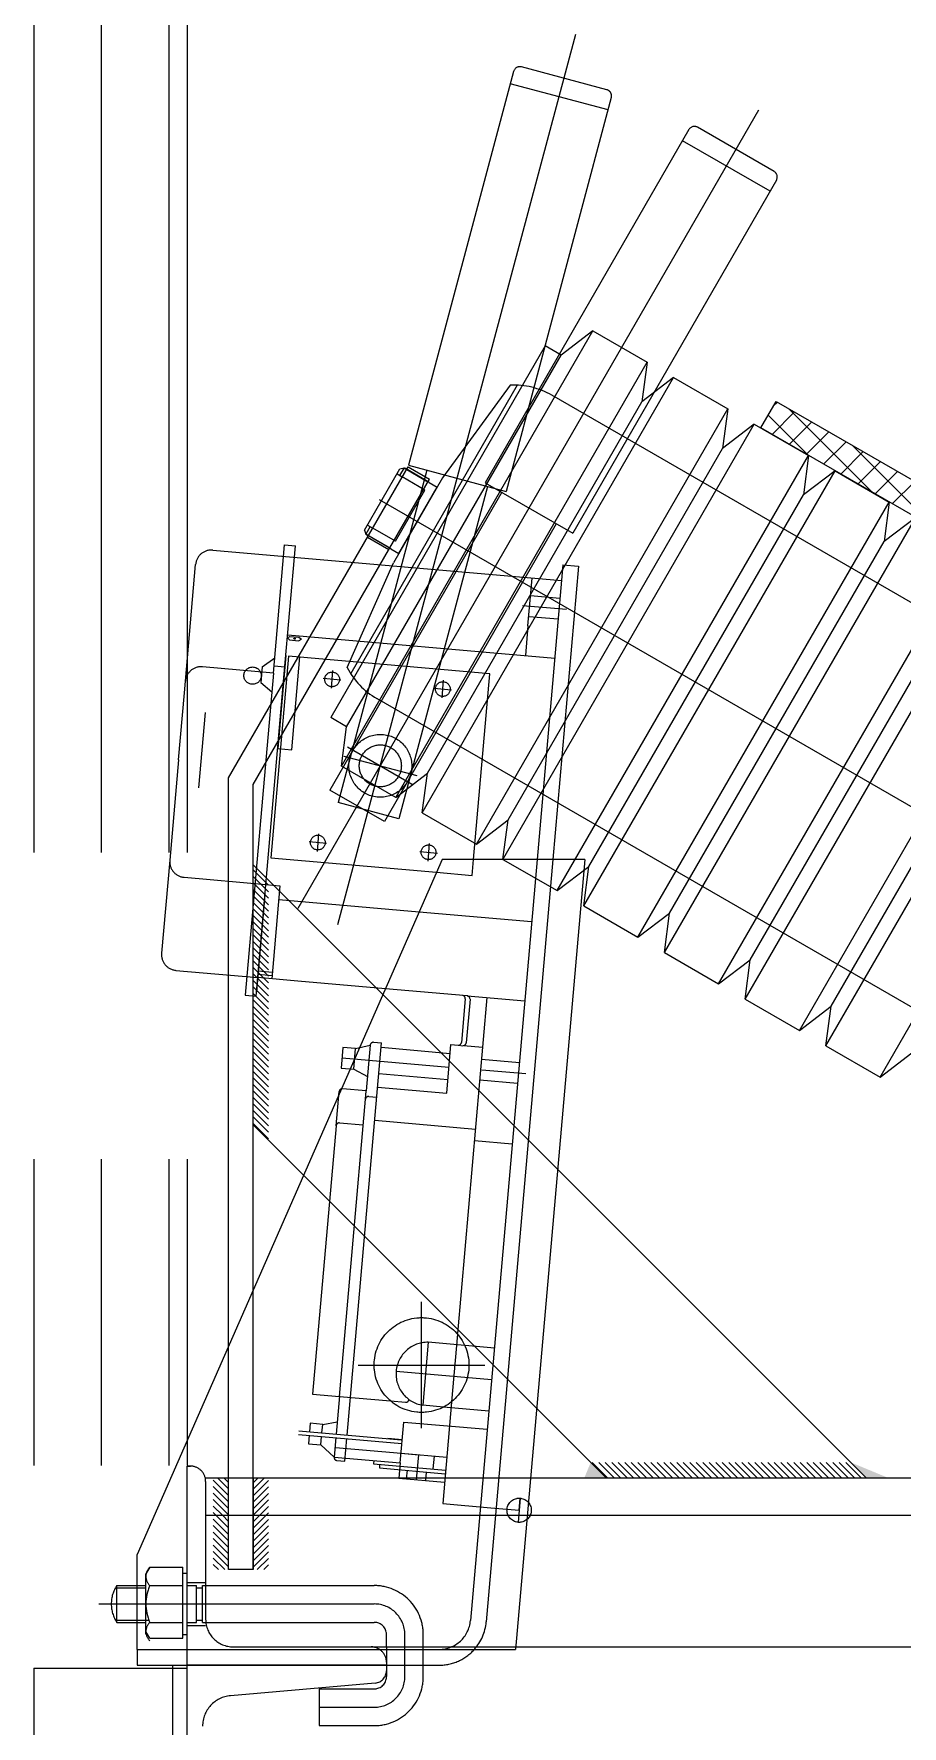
# Model space of a CAD drawing. Header units: inches. Extents: x 0 to 157513, y -28488 to 35640.
# Drawn here: x 57824 to 58391, y 18501 to 19606 of the extents above; entities that cross this region are included whole.
import ezdxf

# ---------------------------------------------------------------- set-up
doc = ezdxf.new("R2010")
doc.units = ezdxf.units.IN
doc.header["$LTSCALE"] = 400
doc.header["$MEASUREMENT"] = 0
doc.linetypes.add('PHANTOM', pattern=[2.5, 1.25, -0.25, 0.25, -0.25, 0.25, -0.25])
doc.layers.add('BF STR', color=8, linetype='PHANTOM', lineweight=5)

# ---------------------------------------------------------------- blocks, each defined once
blk = doc.blocks.new('convcs611bc3')
at = {"layer": 'BF STR'}
for p, q in [((-32333.96, 66527.84, 340.94), (-32333.96, 65637.64, -1663.13)), ((-32311.96, 66527.84, 374.48), (-32311.96, 64483.84, -36.95)), ((-32289.96, 66527.84, 340.94), (-32289.96, 65637.64, -1663.13)), ((-32283.96, 66527.84, 278.94), (-32283.96, 65647.55, -4327.6)), ((-32283.96, 66527.84, 340.94), (-32283.96, 65637.64, -1663.13)), ((-32234.75, 66004.35, -910.92), (-32157.08, 66294.92, -910.92)), ((-32177.41, 66282.76, -910.92), (-32211.76, 66154.24, -910.92)), ((-32146.99, 66276.77, -910.92), (-32174.88, 66284.22, -910.92)), ((-32146.61, 66270.17, -910.92), (-32178.49, 66278.69, -910.92)), ((-32145.53, 66274.24, -910.92), (-32179.88, 66145.72, -910.92)), ((-32247.68, 66009.7, -910.92), (-32097.45, 66270.27, -910.92)), ((-32120.24, 66263.78, -910.92), (-32186.68, 66148.53, -910.92)), ((-32093.75, 66243.65, -910.92), (-32122.34, 66260.13, -910.92)), ((-32092.4, 66250.12, -910.92), (-32117.42, 66264.54, -910.92)), ((-32091.65, 66247.3, -910.92), (-32158.09, 66132.05, -910.92)), ((-32233.56, 66056.04, -1665.06), (-32151.56, 66198.07, -1665.06)), ((-32151.56, 66198.07, -1665.06), (-32161.89, 66190.18, -1665.06)), ((-32151.56, 66198.07, -1665.06), (-32133.88, 66187.86, -1665.06)), ((-32167.09, 66193.18, -1665.06), (-32237.09, 66071.93, -1665.06)), ((-32231.89, 66068.93, -1665.06), (-32161.89, 66190.18, -1665.06)), ((-32215.88, 66045.83, -1665.06), (-32133.88, 66187.86, -1665.06)), ((-32161.89, 66190.18, -1665.06), (-32167.09, 66193.18, -1665.06)), ((-32133.88, 66187.86, -1665.06), (-32135.55, 66174.97, -1665.06)), ((-32207.22, 66040.83, -1665.06), (-32125.22, 66182.86, -1665.06)), ((-32125.22, 66182.86, -1665.06), (-32135.55, 66174.97, -1665.06)), ((-32125.22, 66182.86, -1665.06), (-32107.54, 66172.65, -1665.06)), ((-32176.22, 66180.36, -1665.06), (-32230.55, 66086.25, -1665.06)), ((-32178.53, 66180.35, -1665.06), (-32200.58, 66150.16, -1665.06)), ((-31855.61, 65998.51, -1665.06), (-32164.92, 66177.09, -1665.06)), ((-32205.55, 66053.73, -1665.06), (-32135.55, 66174.97, -1665.06)), ((-32189.54, 66030.63, -1665.06), (-32107.54, 66172.65, -1665.06)), ((-32189.54, 66030.63, -1665.06), (-32107.54, 66172.65, -1665.06)), ((-32107.54, 66172.65, -1665.06), (-32109.21, 66159.76, -1665.06)), ((-32096.74, 66166.42, -1665.06), (-32091.74, 66175.08, -1665.06)), ((-32093.06, 66164.3, -1665.06), (-32085.74, 66171.62, -1665.06)), ((-32092.6, 66173.6, -1665.06), (-32091.34, 66174.85, -1665.06)), ((-32091.74, 66175.08, -1665.06), (-31827.71, 66022.64, -1665.06)), ((-32060.3, 66145.38, -1665.06), (-32087.62, 66172.7, -1665.06)), ((-32180.88, 66025.63, -1665.06), (-32098.88, 66167.65, -1665.06)), ((-32098.88, 66167.65, -1665.06), (-32109.21, 66159.76, -1665.06)), ((-32098.88, 66167.65, -1665.06), (-32081.19, 66157.45, -1665.06)), ((-31830.38, 66012.64, -1665.06), (-32096.74, 66166.42, -1665.06)), ((-32081.22, 66157.46, -1665.06), (-32094.34, 66170.58, -1665.06)), ((-32087.46, 66161.06, -1665.06), (-32080.14, 66168.38, -1665.06)), ((-32081.85, 66157.83, -1665.06), (-32074.53, 66165.15, -1665.06)), ((-32076.25, 66154.59, -1665.06), (-32068.93, 66161.91, -1665.06)), ((-32039.39, 66133.31, -1665.06), (-32066.71, 66160.63, -1665.06)), ((-32179.21, 66038.52, -1665.06), (-32109.21, 66159.76, -1665.06)), ((-32163.19, 66015.42, -1665.06), (-32081.19, 66157.45, -1665.06)), ((-32163.19, 66015.42, -1665.06), (-32081.19, 66157.45, -1665.06)), ((-32081.19, 66157.45, -1665.06), (-32082.86, 66144.55, -1665.06)), ((-32070.65, 66151.35, -1665.06), (-32063.33, 66158.68, -1665.06)), ((-32065.04, 66148.12, -1665.06), (-32057.72, 66155.44, -1665.06)), ((-32270.39, 66052.25, -1665.06), (-32211.79, 66153.75, -1665.06)), ((-32262.39, 66050.11, -1665.06), (-32204.86, 66149.75, -1665.06)), ((-32205.72, 66152.63, -910.92), (-32234.7, 66044.2, -910.92)), ((-32226.02, 66133.1, -1665.06), (-32214.52, 66153.02, -1665.06)), ((-32200.58, 66150.16, -1665.06), (-32216.58, 66122.45, -1665.06)), ((-32215.45, 66151.41, -1665.06), (-32213.72, 66150.41, -1665.06)), ((-32213.16, 66153.38, -1665.06), (-32214.59, 66150.91, -1665.06)), ((-32214.52, 66153.02, -1665.06), (-32213.16, 66153.38, -1665.06)), ((-32206.36, 66146.16, -1665.06), (-32213.72, 66150.41, -1665.06)), ((-32213.16, 66153.38, -1665.06), (-32212.29, 66152.88, -1665.06)), ((-32205.8, 66149.13, -1665.06), (-32212.8, 66153.17, -1665.06)), ((-32205.8, 66149.13, -1665.06), (-32212.8, 66153.17, -1665.06)), ((-32205.8, 66149.13, -1665.06), (-32212.72, 66153.13, -1665.06)), ((-32212.29, 66152.88, -1665.06), (-32205.36, 66148.88, -1665.06)), ((-32204.93, 66148.63, -1665.06), (-32212.29, 66152.88, -1665.06)), ((-32204.93, 66148.63, -1665.06), (-32212.29, 66152.88, -1665.06)), ((-32211.79, 66153.75, -1665.06), (-32204.86, 66149.75, -1665.06)), ((-32211.76, 66154.24, -910.92), (-32179.88, 66145.72, -910.92)), ((-32154.53, 66010.42, -1665.06), (-32072.53, 66152.45, -1665.06)), ((-32072.53, 66152.45, -1665.06), (-32082.86, 66144.55, -1665.06)), ((-32072.53, 66152.45, -1665.06), (-32054.85, 66142.24, -1665.06)), ((-32059.44, 66144.88, -1665.06), (-32052.12, 66152.2, -1665.06)), ((-32181.27, 66145.41, -910.92), (-32237.33, 66048.18, -910.92)), ((-32216, 66129.46, -1665.06), (-32206.36, 66146.16, -1665.06)), ((-32185.92, 66147.34, -910.92), (-32214.9, 66038.9, -910.92)), ((-32214.83, 66125.48, -1665.06), (-32202.33, 66147.13, -1665.06)), ((-32204.93, 66148.63, -1665.06), (-32202.33, 66147.13, -1665.06)), ((-32186.68, 66148.53, -910.92), (-32158.09, 66132.05, -910.92)), ((-32152.86, 66023.31, -1665.06), (-32082.86, 66144.55, -1665.06)), ((-32053.84, 66141.65, -1665.06), (-32046.52, 66148.97, -1665.06)), ((-32221.27, 66143.06, -1665.06), (-31853.36, 65930.64, -1665.06)), ((-32136.85, 66000.21, -1665.06), (-32054.85, 66142.24, -1665.06)), ((-32136.85, 66000.21, -1665.06), (-32054.85, 66142.24, -1665.06)), ((-32054.85, 66142.24, -1665.06), (-32056.52, 66129.34, -1665.06)), ((-32226.02, 66133.1, -1665.06), (-32225.66, 66131.73, -1665.06)), ((-32224.23, 66134.21, -1665.06), (-32225.66, 66131.73, -1665.06)), ((-32225.09, 66134.71, -1665.06), (-32223.36, 66133.71, -1665.06)), ((-32216, 66129.46, -1665.06), (-32223.36, 66133.71, -1665.06)), ((-32163.51, 66135.17, -910.92), (-32219.57, 66037.94, -910.92)), ((-32128.19, 65995.21, -1665.06), (-32046.19, 66137.24, -1665.06)), ((-32046.19, 66137.24, -1665.06), (-32056.52, 66129.34, -1665.06)), ((-32252.68, 66121.81, -910.92), (-32252.12, 66128.24, -910.92)), ((-32252.25, 66086.13, -910.92), (-32248.59, 66127.93, -910.92)), ((-32252.12, 66128.24, -910.92), (-32248.59, 66127.93, -910.92)), ((-32225.66, 66131.73, -1665.06), (-32224.79, 66131.23, -1665.06)), ((-32218.3, 66127.48, -1665.06), (-32225.3, 66131.52, -1665.06)), ((-32225.04, 66130.8, -1665.06), (-32218.11, 66126.8, -1665.06)), ((-32217.43, 66126.98, -1665.06), (-32224.79, 66131.23, -1665.06)), ((-32217.43, 66126.98, -1665.06), (-32214.83, 66125.48, -1665.06)), ((-32126.52, 66008.1, -1665.06), (-32056.52, 66129.34, -1665.06)), ((-32110.51, 65985, -1665.06), (-32028.51, 66127.03, -1665.06)), ((-32110.51, 65985, -1665.06), (-32028.51, 66127.03, -1665.06)), ((-32284.5, 66083.78, -910.92), (-32281.16, 66121.86, -910.92)), ((-32275.58, 66126.55, -910.92), (-32161.78, 66116.59, -910.92)), ((-32255.77, 66086.44, -910.92), (-32252.68, 66121.81, -910.92)), ((-32231.7, 66088.26, -1665.06), (-32216.58, 66122.45, -1665.06)), ((-32161.33, 66121.73, -910.92), (-32169.74, 66025.6, -910.92)), ((-32161.33, 66121.73, -910.92), (-32156.2, 66121.28, -910.92)), ((-32101.85, 65980, -1665.06), (-32019.85, 66122.03, -1665.06)), ((-32172.72, 66101.87, -910.92), (-32171.36, 66117.43, -910.92)), ((-32156.2, 66121.28, -910.92), (-32164.57, 66025.59, -910.92)), ((-32171.86, 66111.7, -910.92), (-32162.28, 66110.86, -910.92)), ((-32100.18, 65992.89, -1665.06), (-32030.18, 66114.14, -1665.06)), ((-32084.17, 65969.79, -1665.06), (-32002.17, 66111.82, -1665.06)), ((-32084.17, 65969.79, -1665.06), (-32002.17, 66111.82, -1665.06)), ((-32174.55, 66108.52, -910.92), (-32160.19, 66107.26, -910.92)), ((-32172.45, 66104.92, -910.92), (-32162.88, 66104.08, -910.92)), ((-32075.51, 65964.79, -1665.06), (-31993.51, 66106.82, -1665.06)), ((-32172.72, 66101.87, -910.92), (-32173.57, 66092.15, -910.92)), ((-32251.23, 66097.87, -910.92), (-32250.4, 66098.36, -910.92)), ((-32251.23, 66097.87, -910.92), (-32250.5, 66097.24, -910.92)), ((-32251.13, 66098.94, -910.92), (-32163.99, 66091.32, -910.92)), ((-32250.5, 66097.24, -910.92), (-32247.58, 66096.98, -910.92)), ((-32250.4, 66098.36, -910.92), (-32247.48, 66098.1, -910.92)), ((-32248.69, 66097.65, -910.92), (-32249.08, 66097.68, -910.92)), ((-32247.58, 66096.98, -910.92), (-32246.61, 66097.46, -910.92)), ((-32247.48, 66098.1, -910.92), (-32246.61, 66097.46, -910.92)), ((-32073.84, 65977.68, -1665.06), (-32003.84, 66098.93, -1665.06)), ((-32057.83, 65954.58, -1665.06), (-31975.83, 66096.61, -1665.06)), ((-32057.83, 65954.58, -1665.06), (-31975.83, 66096.61, -1665.06)), ((-32255.77, 66086.44, -910.92), (-32278.91, 66088.47, -910.92)), ((-32259.41, 66088.47, -910.92), (-32259.86, 66083.32, -910.92)), ((-32259.41, 66088.47, -910.92), (-32255.34, 66091.4, -910.92)), ((-32250.9, 66091.9, -910.92), (-32256.65, 66026.15, -910.92)), ((-32255.57, 66088.8, -910.92), (-32252.05, 66088.49, -910.92)), ((-32251.72, 66092.19, -910.92), (-32254.38, 66061.82, -910.92)), ((-32185.15, 66086.15, -910.92), (-32250.9, 66091.9, -910.92)), ((-32249.76, 66061.42, -910.92), (-32247.11, 66091.79, -910.92)), ((-32284.83, 66079.97, -910.92), (-32284.5, 66083.78, -910.92)), ((-32255.78, 66086.41, -910.92), (-32264.97, 65981.28, -910.92)), ((-32261.45, 65980.97, -910.92), (-32252.25, 66086.13, -910.92)), ((-32259.86, 66083.32, -910.92), (-32256.31, 66080.25, -910.92)), ((-32233.75, 66084.11, -910.92), (-32239.5, 66084.61, -910.92)), ((-32236.88, 66081.48, -910.92), (-32236.38, 66087.24, -910.92)), ((-32200.76, 66078.32, -910.92), (-32200.26, 66084.08, -910.92)), ((-32190.45, 66025.61, -910.92), (-32185.15, 66086.15, -910.92)), ((-32286.74, 66058.12, -910.92), (-32284.83, 66079.97, -910.92)), ((-31912.76, 65899.52, -1665.06), (-32222.07, 66078.1, -1665.06)), ((-32203.39, 66081.45, -910.92), (-32197.64, 66080.95, -910.92)), ((-32278.05, 66073.51, -910.92), (-32280.19, 66048.98, -910.92)), ((-32231.89, 66068.93, -1665.06), (-32237.09, 66071.93, -1665.06)), ((-32233.56, 66056.04, -1665.06), (-32231.89, 66068.93, -1665.06)), ((-32254.38, 66061.82, -910.92), (-32249.76, 66061.42, -910.92)), ((-32231.57, 66062.3, -910.92), (-32210.23, 66050, -910.92)), ((-32286.74, 66058.12, -910.92), (-32289.61, 66025.36, -910.92)), ((-32215.88, 66045.83, -1665.06), (-32233.56, 66056.04, -1665.06)), ((-32232.79, 66059.33, -910.92), (-32209, 66052.97, -910.92)), ((-32270.39, 65793.84, -1665.06), (-32270.39, 66052.25, -1665.06)), ((-32262.39, 65793.84, -1665.06), (-32262.39, 66050.11, -1665.06)), ((-32215.88, 66045.83, -1665.06), (-32205.55, 66053.73, -1665.06)), ((-32207.22, 66040.83, -1665.06), (-32205.55, 66053.73, -1665.06)), ((-32219.57, 66037.94, -910.92), (-32237.33, 66048.18, -910.92)), ((-32214.9, 66038.9, -910.92), (-32234.7, 66044.2, -910.92)), ((-32207.22, 66040.83, -1665.06), (-32189.54, 66030.63, -1665.06)), ((-32241.04, 66033.98, -910.92), (-32241.54, 66028.23, -910.92)), ((-32189.54, 66030.63, -1665.06), (-32179.21, 66038.52, -1665.06)), ((-32180.88, 66025.63, -1665.06), (-32179.21, 66038.52, -1665.06)), ((-32238.41, 66030.85, -910.92), (-32244.16, 66031.36, -910.92)), ((-32208.05, 66028.2, -910.92), (-32202.29, 66027.69, -910.92)), ((-32204.92, 66030.82, -910.92), (-32205.42, 66025.07, -910.92)), ((-32200.68, 66025.61, -910.92), (-32300.27, 65798.73, -910.92)), ((-32289.61, 66025.36, -910.92), (-32292.26, 65994.99, -910.92)), ((-32262.39, 66023.84, -1665.06), (-32062.39, 65823.84, -1665.06)), ((-32257.39, 66017.2, -1665.06), (-32262.39, 66022.2, -1665.06)), ((-32256.65, 66026.15, -910.92), (-32202.52, 66021.42, -910.92)), ((-32154.21, 66025.61, -910.92), (-32200.68, 66025.61, -910.92)), ((-32169.74, 66025.61, -910.92), (-32191.47, 65777.21, -910.92)), ((-32190.9, 66020.4, -910.92), (-32190.45, 66025.61, -910.92)), ((-32164.57, 66025.61, -910.92), (-32186.34, 65776.76, -910.92)), ((-32180.88, 66025.63, -1665.06), (-32163.19, 66015.42, -1665.06)), ((-32154.21, 66025.61, -910.92), (-32176.77, 65767.8, -910.92)), ((-32163.19, 66015.42, -1665.06), (-32152.86, 66023.31, -1665.06)), ((-32154.53, 66010.42, -1665.06), (-32152.86, 66023.31, -1665.06)), ((-32284.92, 66019.77, -910.92), (-32258.26, 66017.44, -910.92)), ((-32257.39, 66015.08, -1665.06), (-32262.39, 66020.08, -1665.06)), ((-32257.39, 66012.96, -1665.06), (-32262.39, 66017.96, -1665.06)), ((-32258.26, 66017.44, -910.92), (-32253.65, 66017.04, -910.92)), ((-32253.65, 66017.04, -910.92), (-32256.3, 65986.67, -910.92)), ((-32202.52, 66021.42, -910.92), (-32190.9, 66020.4, -910.92)), ((-32257.39, 66010.84, -1665.06), (-32262.39, 66015.84, -1665.06)), ((-32257.39, 66008.72, -1665.06), (-32262.39, 66013.72, -1665.06)), ((-32257.39, 66006.6, -1665.06), (-32262.39, 66011.6, -1665.06)), ((-32258.56, 66014.01, -910.92), (-32261.32, 65982.45, -910.92)), ((-32254.04, 66012.52, -910.92), (-32208.19, 66008.51, -910.92)), ((-32257.39, 66004.48, -1665.06), (-32262.39, 66009.48, -1665.06)), ((-32257.39, 66002.35, -1665.06), (-32262.39, 66007.35, -1665.06)), ((-32208.19, 66008.51, -910.92), (-32171.52, 66005.3, -910.92)), ((-32154.53, 66010.42, -1665.06), (-32136.85, 66000.21, -1665.06)), ((-32136.85, 66000.21, -1665.06), (-32126.52, 66008.1, -1665.06)), ((-32128.19, 65995.21, -1665.06), (-32126.52, 66008.1, -1665.06)), ((-32257.39, 66000.23, -1665.06), (-32262.39, 66005.23, -1665.06)), ((-32257.39, 65998.11, -1665.06), (-32262.39, 66003.11, -1665.06)), ((-32257.39, 65995.99, -1665.06), (-32262.39, 66000.99, -1665.06)), ((-32257.39, 65993.87, -1665.06), (-32262.39, 65998.87, -1665.06)), ((-32257.39, 65991.75, -1665.06), (-32262.39, 65996.75, -1665.06)), ((-32257.39, 65989.63, -1665.06), (-32262.39, 65994.63, -1665.06)), ((-32128.19, 65995.21, -1665.06), (-32110.51, 65985, -1665.06)), ((-32287.58, 65989.41, -910.92), (-32287.58, 65989.41, -910.92)), ((-32287.58, 65989.41, -910.92), (-32260.92, 65987.07, -910.92)), ((-32257.39, 65987.5, -1665.06), (-32262.39, 65992.5, -1665.06)), ((-32257.39, 65985.38, -1665.06), (-32262.39, 65990.38, -1665.06)), ((-32260.73, 65989.27, -910.92), (-32256.11, 65988.86, -910.92)), ((-32110.51, 65985, -1665.06), (-32100.18, 65992.89, -1665.06)), ((-32101.85, 65980, -1665.06), (-32100.18, 65992.89, -1665.06)), ((-32257.39, 65983.26, -1665.06), (-32262.39, 65988.26, -1665.06)), ((-32257.39, 65981.14, -1665.06), (-32262.39, 65986.14, -1665.06)), ((-32257.39, 65979.02, -1665.06), (-32262.39, 65984.02, -1665.06)), ((-32247.82, 65985.93, -910.92), (-32260.92, 65987.07, -910.92)), ((-32260.82, 65988.15, -910.92), (-32256.21, 65987.74, -910.92)), ((-32219.2, 65983.42, -910.92), (-32247.82, 65985.93, -910.92)), ((-32192.58, 65981.1, -910.92), (-32219.2, 65983.42, -910.92)), ((-32264.97, 65981.28, -910.92), (-32261.45, 65980.97, -910.92)), ((-32257.39, 65976.9, -1665.06), (-32262.39, 65981.9, -1665.06)), ((-32257.39, 65974.78, -1665.06), (-32262.39, 65979.78, -1665.06)), ((-32186.11, 65980.53, -910.92), (-32195.7, 65870.89, -910.92)), ((-32193.18, 65980.11, -910.92), (-32194.42, 65965.9, -910.92)), ((-32192.58, 65981.1, -910.92), (-32194.12, 65981.23, -910.92)), ((-32191.64, 65979.98, -910.92), (-32192.89, 65965.77, -910.92)), ((-32192.58, 65981.1, -910.92), (-32173.78, 65979.45, -910.92)), ((-32101.85, 65980, -1665.06), (-32084.17, 65969.79, -1665.06)), ((-32257.39, 65972.66, -1665.06), (-32262.39, 65977.66, -1665.06)), ((-32257.39, 65970.53, -1665.06), (-32262.39, 65975.53, -1665.06)), ((-32257.39, 65968.41, -1665.06), (-32262.39, 65973.41, -1665.06)), ((-32084.17, 65969.79, -1665.06), (-32073.84, 65977.68, -1665.06)), ((-32075.51, 65964.79, -1665.06), (-32073.84, 65977.68, -1665.06)), ((-32257.39, 65966.29, -1665.06), (-32262.39, 65971.29, -1665.06)), ((-32257.39, 65964.17, -1665.06), (-32262.39, 65969.17, -1665.06)), ((-32257.39, 65962.05, -1665.06), (-32262.39, 65967.05, -1665.06)), ((-32257.39, 65959.93, -1665.06), (-32262.39, 65964.93, -1665.06)), ((-32257.39, 65957.81, -1665.06), (-32262.39, 65962.81, -1665.06)), ((-32233.08, 65964.22, -910.92), (-32233.67, 65957.54, -910.92)), ((-32228.97, 65963.86, -910.92), (-32233.08, 65964.22, -910.92)), ((-32231.72, 65837.76, -910.92), (-32220.53, 65965.71, -910.92)), ((-32229.56, 65957.18, -910.92), (-32228.97, 65963.86, -910.92)), ((-32228.97, 65963.86, -910.92), (-32224.22, 65964.99, -910.92)), ((-32224.22, 65964.99, -910.92), (-32225.52, 65950.1, -910.92)), ((-32223.1, 65965.93, -910.92), (-32220.53, 65965.71, -910.92)), ((-32220.65, 65964.29, -910.92), (-32198.11, 65962.31, -910.92)), ((-32199.25, 65949.31, -910.92), (-32197.86, 65965.16, -910.92)), ((-32197.86, 65965.16, -910.92), (-32195.54, 65964.96, -910.92)), ((-32195.42, 65964.95, -910.92), (-32194, 65964.83, -910.92)), ((-32193.77, 65964.84, -910.92), (-32187.53, 65964.29, -910.92)), ((-32075.51, 65964.79, -1665.06), (-32057.83, 65954.58, -1665.06)), ((-32057.83, 65954.58, -1665.06), (-32047.5, 65962.48, -1665.06)), ((-32257.39, 65955.68, -1665.06), (-32262.39, 65960.68, -1665.06)), ((-32257.39, 65953.56, -1665.06), (-32262.39, 65958.56, -1665.06)), ((-32257.39, 65951.44, -1665.06), (-32262.39, 65956.44, -1665.06)), ((-32233.67, 65957.54, -910.92), (-32229.56, 65957.18, -910.92)), ((-32233.38, 65960.88, -910.92), (-32198.5, 65957.83, -910.92)), ((-32229.56, 65957.18, -910.92), (-32225.11, 65954.82, -910.92)), ((-32187.87, 65960.41, -910.92), (-32175.54, 65959.33, -910.92)), ((-32187.81, 65956.99, -910.92), (-32173.44, 65955.73, -910.92)), ((-32257.39, 65949.32, -1665.06), (-32262.39, 65954.32, -1665.06)), ((-32257.39, 65947.2, -1665.06), (-32262.39, 65952.2, -1665.06)), ((-32225.52, 65950.1, -910.92), (-32233.22, 65950.77, -910.92)), ((-32221.79, 65951.28, -910.92), (-32199.25, 65949.31, -910.92)), ((-32221.4, 65955.74, -910.92), (-32198.86, 65953.77, -910.92)), ((-32188.46, 65953.63, -910.92), (-32176.13, 65952.55, -910.92)), ((-32257.39, 65945.08, -1665.06), (-32262.39, 65950.08, -1665.06)), ((-32257.39, 65942.96, -1665.06), (-32262.39, 65947.96, -1665.06)), ((-32257.39, 65940.84, -1665.06), (-32262.39, 65945.84, -1665.06)), ((-32235.32, 65938.7, -910.92), (-32234.34, 65949.83, -910.92)), ((-32234.25, 65850.34, -910.92), (-32225.76, 65947.32, -910.92)), ((-32225.76, 65947.32, -910.92), (-32225.52, 65950.1, -910.92)), ((-32224.65, 65948.25, -910.92), (-32222.08, 65948.03, -910.92)), ((-32257.39, 65938.71, -1665.06), (-32262.39, 65943.71, -1665.06)), ((-32257.39, 65936.59, -1665.06), (-32262.39, 65941.59, -1665.06)), ((-32257.39, 65934.47, -1665.06), (-32262.39, 65939.47, -1665.06)), ((-32234.2, 65939.63, -910.92), (-32226.49, 65938.96, -910.92)), ((-32222.74, 65940.5, -910.92), (-32189.86, 65937.62, -910.92)), ((-32262.39, 65938.99, -1665.06), (-32147.24, 65823.84, -1665.06)), ((-32235.32, 65938.7, -910.92), (-32242.98, 65851.1, -910.92)), ((-32177.87, 65932.72, -910.92), (-32190.2, 65933.8, -910.92)), ((-32207.45, 65839.98, -910.92), (-32207.45, 65881.23, -910.92)), ((-32205.27, 65868.05, -910.92), (-32207.06, 65847.5, -910.92)), ((-32193.37, 65867.01, -910.92), (-32205.27, 65868.05, -910.92)), ((-32195.72, 65870.69, -910.92), (-32197.65, 65848.65, -910.92)), ((-32183.69, 65866.16, -910.92), (-32193.18, 65866.99, -910.92)), ((-32228.08, 65860.61, -910.92), (-32186.83, 65860.61, -910.92)), ((-32215.73, 65858.61, -910.92), (-32184.59, 65855.89, -910.92)), ((-32206.16, 65857.77, -910.92), (-32206.16, 65857.77, -910.92)), ((-32242.98, 65851.1, -910.92), (-32234.25, 65850.34, -910.92)), ((-32234.22, 65850.6, -910.92), (-32235.32, 65838.08, -910.92)), ((-32234.25, 65850.34, -910.92), (-32217.54, 65848.88, -910.92)), ((-32217.54, 65848.88, -910.92), (-32212.69, 65848.45, -910.92)), ((-32200.27, 65846.91, -910.92), (-32207.06, 65847.5, -910.92)), ((-32197.66, 65848.5, -910.92), (-32200.55, 65815.4, -910.92)), ((-32185.49, 65845.61, -910.92), (-32200.27, 65846.91, -910.92)), ((-32243.81, 65841.6, -910.92), (-32244.05, 65838.84, -910.92)), ((-32239.7, 65841.24, -910.92), (-32243.81, 65841.6, -910.92)), ((-32239.94, 65838.48, -910.92), (-32239.7, 65841.24, -910.92)), ((-32239.7, 65841.24, -910.92), (-32234.97, 65842.09, -910.92)), ((-32214.42, 65828.68, -910.92), (-32213.25, 65842.02, -910.92)), ((-32213.25, 65842.02, -910.92), (-32186.01, 65839.64, -910.92)), ((-32247.59, 65837.99, -910.92), (-32213.86, 65835.04, -910.92)), ((-32247.49, 65839.14, -910.92), (-32214.08, 65836.22, -910.92)), ((-32244.15, 65837.69, -910.92), (-32244.39, 65834.93, -910.92)), ((-32244.39, 65834.93, -910.92), (-32240.29, 65834.57, -910.92)), ((-32240.29, 65834.57, -910.92), (-32240.04, 65837.33, -910.92)), ((-32240.29, 65834.57, -910.92), (-32235.98, 65830.57, -910.92)), ((-32235.42, 65836.92, -910.92), (-32235.98, 65830.57, -910.92)), ((-32232.47, 65829.23, -910.92), (-32231.83, 65836.61, -910.92)), ((-32213.76, 65836.19, -910.92), (-32218.5, 65836.61, -910.92)), ((-32235.94, 65830.56, -910.92), (-32214.42, 65828.68, -910.92)), ((-32235.54, 65833.73, -910.92), (-32214.14, 65831.86, -910.92)), ((-32235.04, 65829.45, -910.92), (-32232.47, 65829.23, -910.92)), ((-32223.05, 65829.44, -910.92), (-32223.14, 65828.41, -910.92)), ((-32214.14, 65831.86, -910.92), (-32199.23, 65830.55, -910.92)), ((-32214.14, 65831.86, -910.92), (-32208.47, 65831.36, -910.92)), ((-32208.47, 65831.36, -910.92), (-32209.19, 65823.25, -910.92)), ((-32203.38, 65830.92, -910.92), (-32203.75, 65826.71, -910.92)), ((-32146.76, 65823.84, -1665.06), (-32151.76, 65828.84, -1665.06)), ((-32144.64, 65823.84, -1665.06), (-32149.64, 65828.84, -1665.06)), ((-32142.52, 65823.84, -1665.06), (-32147.52, 65828.84, -1665.06)), ((-32140.4, 65823.84, -1665.06), (-32145.4, 65828.84, -1665.06)), ((-32138.28, 65823.84, -1665.06), (-32143.28, 65828.84, -1665.06)), ((-32136.16, 65823.84, -1665.06), (-32141.16, 65828.84, -1665.06)), ((-32134.03, 65823.84, -1665.06), (-32139.03, 65828.84, -1665.06)), ((-32131.91, 65823.84, -1665.06), (-32136.91, 65828.84, -1665.06)), ((-32129.79, 65823.84, -1665.06), (-32134.79, 65828.84, -1665.06)), ((-32127.67, 65823.84, -1665.06), (-32132.67, 65828.84, -1665.06)), ((-32125.55, 65823.84, -1665.06), (-32130.55, 65828.84, -1665.06)), ((-32123.43, 65823.84, -1665.06), (-32128.43, 65828.84, -1665.06)), ((-32121.31, 65823.84, -1665.06), (-32126.31, 65828.84, -1665.06)), ((-32119.19, 65823.84, -1665.06), (-32124.19, 65828.84, -1665.06)), ((-32117.06, 65823.84, -1665.06), (-32122.06, 65828.84, -1665.06)), ((-32114.94, 65823.84, -1665.06), (-32119.94, 65828.84, -1665.06)), ((-32112.82, 65823.84, -1665.06), (-32117.82, 65828.84, -1665.06)), ((-32110.7, 65823.84, -1665.06), (-32115.7, 65828.84, -1665.06)), ((-32108.58, 65823.84, -1665.06), (-32113.58, 65828.84, -1665.06)), ((-32106.46, 65823.84, -1665.06), (-32111.46, 65828.84, -1665.06)), ((-32104.34, 65823.84, -1665.06), (-32109.34, 65828.84, -1665.06)), ((-32102.21, 65823.84, -1665.06), (-32107.21, 65828.84, -1665.06)), ((-32100.09, 65823.84, -1665.06), (-32105.09, 65828.84, -1665.06)), ((-32097.97, 65823.84, -1665.06), (-32102.97, 65828.84, -1665.06)), ((-32095.85, 65823.84, -1665.06), (-32100.85, 65828.84, -1665.06)), ((-32093.73, 65823.84, -1665.06), (-32098.73, 65828.84, -1665.06)), ((-32091.61, 65823.84, -1665.06), (-32096.61, 65828.84, -1665.06)), ((-32089.49, 65823.84, -1665.06), (-32094.49, 65828.84, -1665.06)), ((-32087.37, 65823.84, -1665.06), (-32092.37, 65828.84, -1665.06)), ((-32085.24, 65823.84, -1665.06), (-32090.24, 65828.84, -1665.06)), ((-32083.12, 65823.84, -1665.06), (-32088.12, 65828.84, -1665.06)), ((-32081, 65823.84, -1665.06), (-32086, 65828.84, -1665.06)), ((-32078.88, 65823.84, -1665.06), (-32083.88, 65828.84, -1665.06)), ((-32076.76, 65823.84, -1665.06), (-32081.76, 65828.84, -1665.06)), ((-32074.64, 65823.84, -1665.06), (-32079.64, 65828.84, -1665.06)), ((-32072.52, 65823.84, -1665.06), (-32077.52, 65828.84, -1665.06)), ((-32070.39, 65823.84, -1665.06), (-32075.39, 65828.84, -1665.06)), ((-32068.27, 65823.84, -1665.06), (-32073.27, 65828.84, -1665.06)), ((-32066.15, 65823.84, -1665.06), (-32071.15, 65828.84, -1665.06)), ((-32064.03, 65823.84, -1665.06), (-32069.03, 65828.84, -1665.06)), ((-32283.89, 65762.64, -1665.06), (-32283.89, 65827.64, -1665.06)), ((-32283.89, 65827.64, -1665.06), (-32282.89, 65827.64, -1665.06)), ((-32282.89, 65827.64, -1665.06), (-32283.89, 65827.64, -1665.06)), ((-32277.89, 65823.84, -1665.06), (-30999.89, 65823.84, -1665.06)), ((-32277.89, 65822.64, -1665.06), (-32277.89, 65823.84, -1665.06)), ((-32270.39, 65820.19, -1665.06), (-32274.04, 65823.84, -1665.06)), ((-32270.39, 65822.31, -1665.06), (-32271.92, 65823.84, -1665.06)), ((-32270.39, 65793.84, -1665.06), (-32270.39, 65823.84, -1665.06)), ((-32262.39, 65822.22, -1665.06), (-32260.76, 65823.84, -1665.06)), ((-32262.39, 65820.09, -1665.06), (-32258.64, 65823.84, -1665.06)), ((-32262.39, 65823.84, -1665.06), (-32262.39, 65793.84, -1665.06)), ((-32223.14, 65828.41, -910.92), (-32199.6, 65826.35, -910.92)), ((-32221.12, 65828.23, -910.92), (-32221.22, 65827.05, -910.92)), ((-32221.22, 65827.05, -910.92), (-32199.7, 65825.16, -910.92)), ((-32214.42, 65828.68, -910.92), (-32214.85, 65823.74, -910.92)), ((-32214.85, 65823.74, -910.92), (-32199.94, 65822.44, -910.92)), ((-32212.32, 65823.52, -910.92), (-32212.08, 65826.25, -910.92)), ((-32206.05, 65822.97, -910.92), (-32205.82, 65825.7, -910.92)), ((-32277.89, 65822.64, -1665.06), (-32277.89, 65777.64, -1665.06)), ((-32270.39, 65818.07, -1665.06), (-32275.39, 65823.07, -1665.06)), ((-32270.39, 65815.95, -1665.06), (-32275.39, 65820.95, -1665.06)), ((-32270.39, 65813.83, -1665.06), (-32275.39, 65818.83, -1665.06)), ((-32262.39, 65817.97, -1665.06), (-32257.39, 65822.97, -1665.06)), ((-32262.39, 65815.85, -1665.06), (-32257.39, 65820.85, -1665.06)), ((-32262.39, 65813.73, -1665.06), (-32257.39, 65818.73, -1665.06)), ((-32270.39, 65811.71, -1665.06), (-32275.39, 65816.71, -1665.06)), ((-32272.44, 65811.63, -1665.06), (-32275.39, 65814.59, -1665.06)), ((-32274.56, 65811.63, -1665.06), (-32275.39, 65812.46, -1665.06)), ((-32262.37, 65811.63, -1665.06), (-32257.39, 65816.61, -1665.06)), ((-32260.25, 65811.63, -1665.06), (-32257.39, 65814.49, -1665.06)), ((-32258.12, 65811.63, -1665.06), (-32257.39, 65812.37, -1665.06)), ((-32200.55, 65815.4, -910.92), (-32184.79, 65814.02, -910.92)), ((-32184.79, 65814.02, -910.92), (-32175.61, 65813.22, -910.92)), ((-32175.27, 65817.16, -910.92), (-32175.96, 65809.27, -910.92)), ((-32175.61, 65813.22, -910.92), (-32175.27, 65817.16, -910.92)), ((-32277.89, 65811.63, -1665.06), (-30999.89, 65811.63, -1665.06)), ((-32270.39, 65805.34, -1665.06), (-32275.39, 65810.34, -1665.06)), ((-32270.39, 65803.22, -1665.06), (-32275.39, 65808.22, -1665.06)), ((-32270.39, 65807.46, -1665.06), (-32274.56, 65811.63, -1665.06)), ((-32270.39, 65809.59, -1665.06), (-32272.44, 65811.63, -1665.06)), ((-32262.39, 65811.61, -1665.06), (-32262.37, 65811.63, -1665.06)), ((-32262.39, 65809.49, -1665.06), (-32260.25, 65811.63, -1665.06)), ((-32262.39, 65807.37, -1665.06), (-32258.12, 65811.63, -1665.06)), ((-32262.39, 65805.24, -1665.06), (-32257.39, 65810.24, -1665.06)), ((-32262.39, 65803.12, -1665.06), (-32257.39, 65808.12, -1665.06)), ((-32270.39, 65801.1, -1665.06), (-32275.39, 65806.1, -1665.06)), ((-32270.39, 65798.98, -1665.06), (-32275.39, 65803.98, -1665.06)), ((-32270.39, 65796.86, -1665.06), (-32275.39, 65801.86, -1665.06)), ((-32262.39, 65801, -1665.06), (-32257.39, 65806, -1665.06)), ((-32262.39, 65798.88, -1665.06), (-32257.39, 65803.88, -1665.06)), ((-32262.39, 65796.76, -1665.06), (-32257.39, 65801.76, -1665.06)), ((-32300.27, 65767.8, -910.92), (-32300.27, 65798.73, -910.92)), ((-32270.39, 65794.74, -1665.06), (-32275.39, 65799.74, -1665.06)), ((-32271.62, 65793.84, -1665.06), (-32275.39, 65797.62, -1665.06)), ((-32262.39, 65794.64, -1665.06), (-32257.39, 65799.64, -1665.06)), ((-32261.06, 65793.84, -1665.06), (-32257.39, 65797.52, -1665.06)), ((-32296.14, 65794.64, -1665.06), (-32297.39, 65792.47, -1665.06)), ((-32297.39, 65772.8, -1665.06), (-32297.39, 65792.47, -1665.06)), ((-32296.14, 65794.64, -1665.06), (-32285.39, 65794.64, -1665.06)), ((-32285.39, 65771.49, -1665.06), (-32285.39, 65794.64, -1665.06)), ((-32285.39, 65792.64, -1665.06), (-32283.89, 65792.64, -1665.06)), ((-32273.74, 65793.84, -1665.06), (-32275.39, 65795.49, -1665.06)), ((-32262.39, 65793.84, -1665.06), (-32270.39, 65793.84, -1665.06)), ((-32258.94, 65793.84, -1665.06), (-32257.39, 65795.4, -1665.06)), ((-32306.89, 65776.64, -1665.06), (-32306.89, 65788.64, -1665.06)), ((-32306.89, 65788.64, -1665.06), (-32297.39, 65788.64, -1665.06)), ((-32306.89, 65787.89, -1665.06), (-32297.39, 65787.89, -1665.06)), ((-32296.14, 65788.64, -1665.06), (-32285.39, 65788.64, -1665.06)), ((-32283.89, 65789.64, -1665.06), (-32277.89, 65789.64, -1665.06)), ((-32283.89, 65788.64, -1665.06), (-32280.89, 65788.64, -1665.06)), ((-32280.89, 65776.64, -1665.06), (-32280.89, 65788.64, -1665.06)), ((-32280.89, 65787.89, -1665.06), (-32278.89, 65787.89, -1665.06)), ((-32278.89, 65788.64, -1665.06), (-32222.89, 65788.64, -1665.06)), ((-32278.89, 65776.64, -1665.06), (-32278.89, 65788.64, -1665.06)), ((-32312.8, 65782.64, -1665.06), (-32222.89, 65782.64, -1665.06)), ((-32306.89, 65777.39, -1665.06), (-32296.44, 65777.39, -1665.06)), ((-32306.89, 65776.64, -1665.06), (-32297.39, 65776.64, -1665.06)), ((-32296.14, 65771.49, -1665.06), (-32297.39, 65773.65, -1665.06)), ((-32296.14, 65776.64, -1665.06), (-32285.39, 65776.64, -1665.06)), ((-32283.89, 65776.64, -1665.06), (-32280.89, 65776.64, -1665.06)), ((-32283.89, 65775.64, -1665.06), (-32277.89, 65775.64, -1665.06)), ((-32280.89, 65777.39, -1665.06), (-32278.89, 65777.39, -1665.06)), ((-32278.89, 65776.64, -1665.06), (-32222.89, 65776.64, -1665.06)), ((-32296.14, 65771.49, -1665.06), (-32285.39, 65771.49, -1665.06)), ((-32285.39, 65772.64, -1665.06), (-32283.89, 65772.64, -1665.06)), ((-32268.89, 65768.64, -1665.06), (-32223.89, 65768.64, -1665.06)), ((-32268.89, 65768.64, -1665.06), (-31008.89, 65768.64, -1665.06)), ((-32218.89, 65768.64, -1665.06), (-32218.89, 65772.64, -1665.06)), ((-32218.89, 65768.64, -1665.06), (-32218.89, 65758.94, -1665.06)), ((-32212.89, 65758.94, -1665.06), (-32212.89, 65772.64, -1665.06)), ((-32206.89, 65758.94, -1665.06), (-32206.89, 65772.64, -1665.06)), ((-32300.27, 65767.8, -910.92), (-32201.75, 65767.8, -910.92)), ((-32300.27, 65767.8, -910.92), (-32300.27, 65762.64, -910.92)), ((-32300.27, 65762.64, -910.92), (-32201.75, 65762.64, -910.92)), ((-32288.66, 65762.64, -991.61), (-32288.66, 64643.84, -991.61)), ((-32218.89, 65762.64, -1665.06), (-32283.89, 65762.64, -1665.06)), ((-32283.89, 65637.64, -1665.06), (-32283.89, 65762.64, -1665.06)), ((-32283.89, 65762.64, -1665.06), (-32218.89, 65762.64, -1665.06)), ((-32218.89, 65763.64, -1665.06), (-32218.89, 65762.64, -1665.06)), ((-32218.89, 65762.64, -1665.06), (-32218.89, 65760.83, -1665.06)), ((-32201.75, 65767.8, -910.92), (-32176.77, 65767.8, -910.92)), ((-32333.96, 65761.71, -991.61), (-32333.96, 64643.84, -991.61)), ((-32333.96, 65761.71, -991.61), (-32283.89, 65761.71, -1665.06)), ((-32222.54, 65756.84, -1665.06), (-32269.76, 65752.71, -1665.06)), ((-32240.89, 65754.94, -1665.06), (-32222.89, 65754.94, -1665.06)), ((-32240.89, 65754.94, -1665.06), (-32240.89, 65742.94, -1665.06)), ((-32240.89, 65748.94, -1665.06), (-32222.89, 65748.94, -1665.06)), ((-32240.89, 65742.94, -1665.06), (-32222.89, 65742.94, -1665.06))]:
    blk.add_line(p, q, dxfattribs=at)
for centre, radius in [((-32248.89, 66097.66, -910.92), 0.195), ((-32262.59, 66085.58, -910.92), 2.83), ((-32236.63, 66084.36, -910.92), 2.41), ((-32200.51, 66081.2, -910.92), 2.41), ((-32220.9, 66056.15, -910.92), 10.25), ((-32220.9, 66056.15, -910.92), 10.25), ((-32220.9, 66056.15, -910.92), 6.86), ((-32220.9, 66056.15, -910.92), 6.86), ((-32241.29, 66031.11, -910.92), 2.41), ((-32205.17, 66027.95, -910.92), 2.41), ((-32207.45, 65860.61, -910.92), 15.47), ((-32175.61, 65813.22, -910.92), 3.96)]:
    blk.add_circle(centre, radius, dxfattribs=at)
for centre, radius, start, end in [((-32175.41, 66282.23, -910.92), 2.06, 75.0347, 165.0347), ((-32147.52, 66274.77, -910.92), 2.06, 345.0347, 75.0347), ((-32118.45, 66262.75, -910.92), 2.06, 60.0347, 150.0347), ((-32093.44, 66248.33, -910.92), 2.06, 330.0347, 60.0347), ((-32177.29, 66155.49, -1665.06), 24.9, 60.1947, 92.8576), ((-32276.03, 66121.41, -910.92), 5.16, 85, 175), ((-32279.36, 66083.33, -910.92), 5.16, 85, 175), ((-32209.55, 66099.62, -1665.06), 24.9, 207.1424, 239.8053), ((-32284.47, 66024.91, -910.92), 5.16, 175, 265), ((-32287.13, 65994.54, -910.92), 5.16, 175, 265), ((-32194.21, 65980.2, -910.92), 1.03, 355, 85), ((-32192.67, 65980.07, -910.92), 1.03, 355, 85), ((-32223.19, 65964.9, -910.92), 1.03, 85, 175), ((-32195.45, 65965.99, -910.92), 1.03, 265, 355), ((-32193.92, 65965.86, -910.92), 1.03, 265, 355), ((-32233.31, 65949.74, -910.92), 1.03, 85, 175), ((-32224.74, 65947.23, -910.92), 1.03, 85, 175), ((-32234.29, 65938.61, -910.92), 1.03, 85, 175), ((-32205.44, 65857.71, -910.92), 10.34, 89.0575, 260.9425), ((-32212.6, 65849.48, -910.92), 1.03, 265, 355), ((-32234.95, 65830.48, -910.92), 1.03, 175, 265), ((-32282.89, 65822.64, -1665.06), 5, 0, 90), ((-32293.14, 65791.64, -1665.06), 4.24, 135, 225), ((-32297.79, 65782.64, -1665.06), 10.9, 146.6036, 213.3964), ((-32282.36, 65782.64, -1665.06), 15.02, 156.4634, 203.5366), ((-32222.89, 65772.64, -1665.06), 16, 0, 90), ((-32222.89, 65772.64, -1665.06), 10, 0, 90), ((-32293.14, 65773.64, -1665.06), 4.24, 135, 225), ((-32268.89, 65777.64, -1665.06), 9, 180, 270), ((-32222.89, 65772.64, -1665.06), 4, 0, 90), ((-32201.75, 65778.11, -910.92), 10.31, 270, 355), ((-32201.75, 65778.11, -910.92), 15.47, 318.1897, 355), ((-32223.89, 65763.64, -1665.06), 5, 0, 90), ((-32201.75, 65778.11, -910.92), 15.47, 270, 318.1897), ((-32222.89, 65758.94, -1665.06), 4, 270, 0), ((-32222.89, 65758.94, -1665.06), 10, 270, 0), ((-32222.89, 65758.94, -1665.06), 16, 270, 0), ((-32222.89, 65760.83, -1665.06), 4, 275, 360), ((-32268.89, 65742.75, -1665.06), 10, 95, 180)]:
    blk.add_arc(centre, radius, start, end, dxfattribs=at)
for points in [[(-32152.24, 65828.84, -1665.06), (-32154.31, 65823.84, -1665.06), (-32147.24, 65823.84, -1665.06)], [(-32067.39, 65828.84, -1665.06), (-32055.32, 65823.84, -1665.06), (-32062.39, 65823.84, -1665.06)]]:
    blk.add_solid(points, dxfattribs=at)

msp = doc.modelspace()

# ---------------------------------------------------------------- block references
at = {"xscale": 2, "yscale": 2, "zscale": 2}
msp.add_blockref('convcs611bc3', (122492.4, -112984.4, -46.9), dxfattribs=at)

doc.saveas('drawing.dxf')
